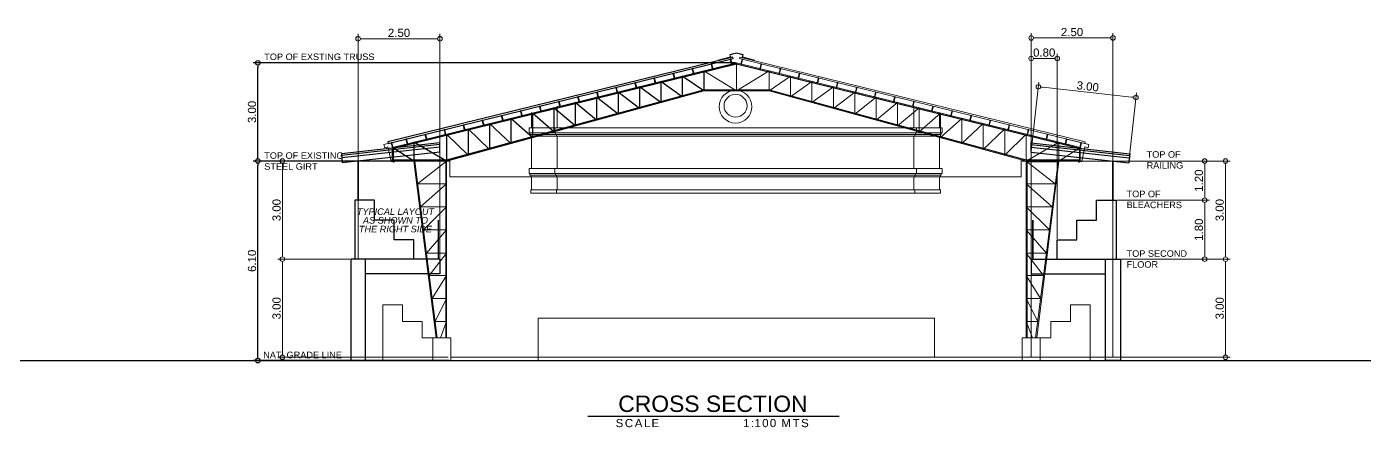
# Model space of a CAD drawing. Header units: inches. Extents: x -1369 to 1198, y -366 to 1398.
# Drawn here: x 43.94 to 84.79, y 30.27 to 42.51 of the extents above; entities that cross this region are included whole.
import ezdxf

# ---------------------------------------------------------------- set-up
doc = ezdxf.new("R2010")
doc.units = ezdxf.units.IN
doc.header["$MEASUREMENT"] = 0
doc.layers.add('dim', color=8, linetype='Continuous')
doc.layers.add('dim.', color=10, linetype='Continuous', lineweight=15)
doc.styles.get("Standard").update_dxf_attribs({"font": 'arial.ttf'})
doc.dimstyles.get("Standard").update_dxf_attribs({"dimtxt": 0.25, "dimasz": 0.14, "dimexe": 0.145, "dimexo": 0.025, "dimgap": 0.05, "dimtad": 1, "dimzin": 0, "dimdsep": 46, "dimtxsty": 'Standard', "dimblk": 'DOTBLANK', "dimcen": 0.09, "dimclrd": 256, "dimclre": 256, "dimaunit": 1, "dimadec": 5, "dimazin": 0, "dimtfac": 1, "dimtix": 1, "dimtofl": 0, "dimtmove": 0, "dimatfit": 3, "dimfxl": 0, "dimtolj": 1, "dimtzin": 0, "dimlwd": -1, "dimlwe": -1, "dimarcsym": 0})

# ---------------------------------------------------------------- blocks, each defined once
blk = doc.blocks.new('_DotBlank')
at = {"color": 0, "linetype": 'ByBlock', "lineweight": -2}
blk.add_line((-0.5, 0), (-1, 0), dxfattribs=at)
blk.add_circle((0, 0), 0.5, dxfattribs=at)
blk = doc.blocks.new('*D623')
at = {"layer": 'Defpoints', "color": 0, "transparency": 16777216}
for p in [(50.997, 38.409), (56.363, 38.409), (56.852, 32.309)]:
    blk.add_point(p, dxfattribs=at)
at = {"layer": 'dim', "transparency": 16777216}
for p, q in [((56.338, 38.409), (50.852, 38.409)), ((50.997, 32.449), (50.997, 38.269)), ((56.827, 32.309), (50.852, 32.309))]:
    blk.add_line(p, q, dxfattribs=at)
at = {"layer": 'dim', "transparency": 16777216, "xscale": 0.14, "yscale": 0.14, "zscale": 0.14}
for p, rotation in [((50.997, 38.409), 90), ((50.997, 32.309), 270)]:
    blk.add_blockref('_DotBlank', p, dxfattribs=dict(at, rotation=rotation))
at = {"layer": 'dim', "color": 0, "transparency": 16777216, "insert": (50.82, 35.359), "char_height": 0.25, "attachment_point": 5, "rotation": 90}
blk.add_mtext('\\A1;6.10', dxfattribs=at)
blk = doc.blocks.new('*D624')
at = {"layer": 'Defpoints', "color": 0, "transparency": 16777216}
for p in [(50.997, 41.409), (65.613, 41.409), (55.113, 38.409)]:
    blk.add_point(p, dxfattribs=at)
at = {"layer": 'dim', "transparency": 16777216}
for p, q in [((65.588, 41.409), (50.852, 41.409)), ((50.997, 38.549), (50.997, 41.269)), ((55.088, 38.409), (50.852, 38.409))]:
    blk.add_line(p, q, dxfattribs=at)
at = {"layer": 'dim', "transparency": 16777216, "xscale": 0.14, "yscale": 0.14, "zscale": 0.14}
for p, rotation in [((50.997, 41.409), 90), ((50.997, 38.409), 270)]:
    blk.add_blockref('_DotBlank', p, dxfattribs=dict(at, rotation=rotation))
at = {"layer": 'dim', "color": 0, "transparency": 16777216, "insert": (50.819, 39.909), "char_height": 0.25, "attachment_point": 5, "rotation": 90}
blk.add_mtext('\\A1;3.00', dxfattribs=at)
blk = doc.blocks.new('SP')
at = {"color": 8, "true_color": 0x808080}
for p, q in [((-0.00625, 0.15), (-0.00625, 0.146875)), ((0.00625, 0.15), (-0.00625, 0.15)), ((-0.00625, 0.146875), (0.003125, 0.146875)), ((0.003125, 0.003125), (-0.00625, 0.003125)), ((-0.00625, 0.003125), (-0.00625, 0)), ((-0.00625, 0), (0.00625, 0)), ((0.003125, 0.146875), (0.003125, 0.1375)), ((0.003125, 0.1375), (0.00625, 0.1375)), ((0.003125, 0.0125), (0.003125, 0.003125)), ((0.003125, 0.0125), (0.00625, 0.0125)), ((0.00625, 0.1375), (0.00625, 0.15)), ((0.00625, 0), (0.00625, 0.0125))]:
    blk.add_line(p, q, dxfattribs=at)
blk.add_lwpolyline([(0.003125, 0.146875), (0.003125, 0.003125), (0, 0.003125), (0, 0.146875), (0.003125, 0.146875)], dxfattribs=at)
blk = doc.blocks.new('*D627')
at = {"layer": 'Defpoints', "color": 0, "transparency": 16777216}
for p in [(77.338, 35.409), (80.551, 35.409), (74.338, 32.409)]:
    blk.add_point(p, dxfattribs=at)
at = {"layer": 'dim.', "transparency": 16777216}
for p, q in [((77.363, 35.409), (80.696, 35.409)), ((80.551, 32.549), (80.551, 35.269)), ((74.363, 32.409), (80.696, 32.409))]:
    blk.add_line(p, q, dxfattribs=at)
at = {"layer": 'dim.', "transparency": 16777216, "xscale": 0.14, "yscale": 0.14, "zscale": 0.14}
for p, rotation in [((80.551, 35.409), 90), ((80.551, 32.409), 270)]:
    blk.add_blockref('_DotBlank', p, dxfattribs=dict(at, rotation=rotation))
at = {"layer": 'dim.', "color": 0, "transparency": 16777216, "insert": (80.373, 33.909), "char_height": 0.25, "attachment_point": 5, "rotation": 90}
blk.add_mtext('\\A1;3.00', dxfattribs=at)
blk = doc.blocks.new('*D625')
at = {"layer": 'Defpoints', "color": 0, "transparency": 16777216}
for p in [(74.311, 38.409), (80.551, 38.409), (77.338, 35.409)]:
    blk.add_point(p, dxfattribs=at)
at = {"layer": 'dim.', "transparency": 16777216}
for p, q in [((74.336, 38.409), (80.696, 38.409)), ((80.551, 35.549), (80.551, 38.269)), ((77.363, 35.409), (80.696, 35.409))]:
    blk.add_line(p, q, dxfattribs=at)
at = {"layer": 'dim.', "transparency": 16777216, "xscale": 0.14, "yscale": 0.14, "zscale": 0.14}
for p, rotation in [((80.551, 38.409), 90), ((80.551, 35.409), 270)]:
    blk.add_blockref('_DotBlank', p, dxfattribs=dict(at, rotation=rotation))
at = {"layer": 'dim.', "color": 0, "transparency": 16777216, "insert": (80.373, 36.909), "char_height": 0.25, "attachment_point": 5, "rotation": 90}
blk.add_mtext('\\A1;3.00', dxfattribs=at)
blk = doc.blocks.new('*D626')
at = {"layer": 'Defpoints', "color": 0, "transparency": 16777216}
for p in [(77.113, 42.172), (74.613, 32.409), (77.113, 32.409)]:
    blk.add_point(p, dxfattribs=at)
at = {"layer": 'dim.', "transparency": 16777216}
for p, q in [((74.613, 32.434), (74.613, 42.317)), ((74.753, 42.172), (76.973, 42.172)), ((77.113, 32.434), (77.113, 42.317))]:
    blk.add_line(p, q, dxfattribs=at)
at = {"layer": 'dim.', "transparency": 16777216, "xscale": 0.14, "yscale": 0.14, "zscale": 0.14, "rotation": 180}
blk.add_blockref('_DotBlank', (74.613, 42.172), dxfattribs=at)
at = {"layer": 'dim.', "transparency": 16777216, "xscale": 0.14, "yscale": 0.14, "zscale": 0.14}
blk.add_blockref('_DotBlank', (77.113, 42.172), dxfattribs=at)
at = {"layer": 'dim.', "color": 0, "transparency": 16777216, "insert": (75.863, 42.349), "char_height": 0.25, "attachment_point": 5}
blk.add_mtext('\\A1;2.50', dxfattribs=at)
blk = doc.blocks.new('*D628')
at = {"layer": 'Defpoints', "color": 0, "transparency": 16777216}
for p in [(75.413, 41.544), (75.413, 36.001), (74.613, 35.401)]:
    blk.add_point(p, dxfattribs=at)
at = {"layer": 'dim.', "transparency": 16777216}
for p, q in [((74.613, 35.426), (74.613, 41.689)), ((75.413, 36.026), (75.413, 41.689)), ((74.753, 41.544), (75.273, 41.544))]:
    blk.add_line(p, q, dxfattribs=at)
at = {"layer": 'dim.', "transparency": 16777216, "xscale": 0.14, "yscale": 0.14, "zscale": 0.14, "rotation": 180}
blk.add_blockref('_DotBlank', (74.613, 41.544), dxfattribs=at)
at = {"layer": 'dim.', "transparency": 16777216, "xscale": 0.14, "yscale": 0.14, "zscale": 0.14}
blk.add_blockref('_DotBlank', (75.413, 41.544), dxfattribs=at)
at = {"layer": 'dim.', "color": 0, "transparency": 16777216, "insert": (75.013, 41.722), "char_height": 0.25, "attachment_point": 5}
blk.add_mtext('\\A1;0.80', dxfattribs=at)
blk = doc.blocks.new('*D629')
at = {"layer": 'Defpoints', "color": 0, "transparency": 16777216}
for p in [(77.113, 38.409), (79.914, 38.409), (77.213, 37.211)]:
    blk.add_point(p, dxfattribs=at)
at = {"layer": 'dim.', "transparency": 16777216}
for p, q in [((77.138, 38.409), (80.059, 38.409)), ((79.914, 37.351), (79.914, 38.269)), ((77.238, 37.211), (80.059, 37.211))]:
    blk.add_line(p, q, dxfattribs=at)
at = {"layer": 'dim.', "transparency": 16777216, "xscale": 0.14, "yscale": 0.14, "zscale": 0.14}
for p, rotation in [((79.914, 38.409), 90), ((79.914, 37.211), 270)]:
    blk.add_blockref('_DotBlank', p, dxfattribs=dict(at, rotation=rotation))
at = {"layer": 'dim.', "color": 0, "transparency": 16777216, "insert": (79.737, 37.81), "char_height": 0.25, "attachment_point": 5, "rotation": 90}
blk.add_mtext('\\A1;1.20', dxfattribs=at)
blk = doc.blocks.new('*D630')
at = {"layer": 'Defpoints', "color": 0, "transparency": 16777216}
for p in [(77.213, 37.211), (77.213, 35.409), (79.914, 35.409)]:
    blk.add_point(p, dxfattribs=at)
at = {"layer": 'dim.', "transparency": 16777216}
for p, q in [((77.238, 37.211), (80.059, 37.211)), ((79.914, 37.071), (79.914, 35.549)), ((77.238, 35.409), (80.059, 35.409))]:
    blk.add_line(p, q, dxfattribs=at)
at = {"layer": 'dim.', "transparency": 16777216, "xscale": 0.14, "yscale": 0.14, "zscale": 0.14}
for p, rotation in [((79.914, 37.211), 90), ((79.914, 35.409), 270)]:
    blk.add_blockref('_DotBlank', p, dxfattribs=dict(at, rotation=rotation))
at = {"layer": 'dim.', "color": 0, "transparency": 16777216, "insert": (79.737, 36.31), "char_height": 0.25, "attachment_point": 5, "rotation": 90}
blk.add_mtext('\\A1;1.80', dxfattribs=at)
blk = doc.blocks.new('*D631')
at = {"layer": 'Defpoints', "color": 0, "transparency": 16777216}
for p in [(77.815, 40.35), (74.613, 38.684), (77.595, 38.356)]:
    blk.add_point(p, dxfattribs=at)
at = {"layer": 'dim.', "transparency": 16777216}
for p, q in [((74.616, 38.709), (74.848, 40.822)), ((74.972, 40.662), (77.675, 40.365)), ((77.598, 38.381), (77.83, 40.494))]:
    blk.add_line(p, q, dxfattribs=at)
at = {"layer": 'dim.', "transparency": 16777216, "xscale": 0.14, "yscale": 0.14, "zscale": 0.14}
for p, rotation in [((74.833, 40.678), 173.7227015104042), ((77.815, 40.35), 353.7227015104042)]:
    blk.add_blockref('_DotBlank', p, dxfattribs=dict(at, rotation=rotation))
at = {"layer": 'dim.', "color": 0, "transparency": 16777216, "insert": (76.343, 40.69), "char_height": 0.25, "attachment_point": 5, "rotation": 353.7227}
blk.add_mtext('\\A1;3.00', dxfattribs=at)
blk = doc.blocks.new('*D632')
at = {"layer": 'Defpoints', "color": 0, "transparency": 16777216}
for p in [(56.559, 42.147), (54.059, 35.409), (56.559, 35.409)]:
    blk.add_point(p, dxfattribs=at)
at = {"layer": 'dim.', "transparency": 16777216}
for p, q in [((54.059, 35.434), (54.059, 42.292)), ((54.199, 42.147), (56.419, 42.147)), ((56.559, 35.434), (56.559, 42.292))]:
    blk.add_line(p, q, dxfattribs=at)
at = {"layer": 'dim.', "transparency": 16777216, "xscale": 0.14, "yscale": 0.14, "zscale": 0.14, "rotation": 180}
blk.add_blockref('_DotBlank', (54.059, 42.147), dxfattribs=at)
at = {"layer": 'dim.', "transparency": 16777216, "xscale": 0.14, "yscale": 0.14, "zscale": 0.14}
blk.add_blockref('_DotBlank', (56.559, 42.147), dxfattribs=at)
at = {"layer": 'dim.', "color": 0, "transparency": 16777216, "insert": (55.309, 42.325), "char_height": 0.25, "attachment_point": 5}
blk.add_mtext('\\A1;2.50', dxfattribs=at)
blk = doc.blocks.new('*D634')
at = {"layer": 'Defpoints', "color": 0, "transparency": 16777216}
for p in [(51.748, 35.409), (53.834, 35.409), (56.834, 32.409)]:
    blk.add_point(p, dxfattribs=at)
at = {"layer": 'dim.', "transparency": 16777216}
for p, q in [((53.809, 35.409), (51.603, 35.409)), ((51.748, 32.549), (51.748, 35.269)), ((56.809, 32.409), (51.603, 32.409))]:
    blk.add_line(p, q, dxfattribs=at)
at = {"layer": 'dim.', "transparency": 16777216, "xscale": 0.14, "yscale": 0.14, "zscale": 0.14}
for p, rotation in [((51.748, 35.409), 90), ((51.748, 32.409), 270)]:
    blk.add_blockref('_DotBlank', p, dxfattribs=dict(at, rotation=rotation))
at = {"layer": 'dim.', "color": 0, "transparency": 16777216, "insert": (51.57, 33.909), "char_height": 0.25, "attachment_point": 5, "rotation": 90}
blk.add_mtext('\\A1;3.00', dxfattribs=at)
blk = doc.blocks.new('*D633')
at = {"layer": 'Defpoints', "color": 0, "transparency": 16777216}
for p in [(51.748, 38.409), (56.861, 38.409), (53.834, 35.409)]:
    blk.add_point(p, dxfattribs=at)
at = {"layer": 'dim.', "transparency": 16777216}
for p, q in [((56.836, 38.409), (51.603, 38.409)), ((51.748, 35.549), (51.748, 38.269)), ((53.809, 35.409), (51.603, 35.409))]:
    blk.add_line(p, q, dxfattribs=at)
at = {"layer": 'dim.', "transparency": 16777216, "xscale": 0.14, "yscale": 0.14, "zscale": 0.14}
for p, rotation in [((51.748, 38.409), 90), ((51.748, 35.409), 270)]:
    blk.add_blockref('_DotBlank', p, dxfattribs=dict(at, rotation=rotation))
at = {"layer": 'dim.', "color": 0, "transparency": 16777216, "insert": (51.57, 36.909), "char_height": 0.25, "attachment_point": 5, "rotation": 90}
blk.add_mtext('\\A1;3.00', dxfattribs=at)

msp = doc.modelspace()

# ---------------------------------------------------------------- linework, layer by layer
at = {"color": 8, "lineweight": 9, "true_color": 0x808080}
for p, q in [((59.3293, 37.9773), (59.3293, 37.9273)), ((59.3293, 37.9273), (71.8433, 37.9273)), ((60.1145, 37.9773), (60.1145, 37.9273)), ((71.0582, 37.9773), (71.0582, 37.9273)), ((71.8433, 37.9773), (71.8433, 37.9273)), ((71.8433, 37.5273), (59.3293, 37.5273)), ((71.8433, 37.4273), (59.3293, 37.4273)), ((56.8882, 33.0087), (56.3382, 33.0087)), ((56.3382, 32.3087), (56.3382, 33.0087)), ((56.8882, 32.3087), (56.8882, 33.0087)), ((74.3382, 33.0087), (74.8882, 33.0087)), ((74.3382, 32.3087), (74.3382, 33.0087)), ((74.8882, 32.3087), (74.8882, 33.0087))]:
    msp.add_line(p, q, dxfattribs=at)
msp.add_line((10.6234, 32.3087), (108.1091, 32.3087))
at = {"color": 1, "lineweight": 9}
msp.add_line((56.8882, 32.4087), (74.3382, 32.4087), dxfattribs=at)
at = {"color": 8, "lineweight": 9, "true_color": 0x808080}
for points in [[(65.0471, 41.4945), (65.2413, 41.5424), (65.4294, 41.5887), (65.4115, 41.6615), (65.6132, 41.7113), (65.815, 41.6615), (65.7971, 41.5887), (65.9852, 41.5424), (66.1794, 41.4945), (66.1779, 41.4885), (65.9837, 41.5363), (65.7895, 41.5842), (65.8074, 41.657), (65.6132, 41.7048), (65.4191, 41.657), (65.437, 41.5842), (65.2428, 41.5363), (65.0486, 41.4885), (65.0471, 41.4945)], [(75.9632, 38.8587), (65.6132, 41.4087)], [(66.6132, 40.5499), (74.4632, 38.4087), (76.1132, 38.4087), (76.1132, 38.8218), (65.6132, 41.4087)], [(65.6132, 40.5499), (65.6132, 41.4087)], [(65.7223, 41.5878), (76.2633, 38.9908), (76.2514, 38.9422), (65.7103, 41.5393), (65.7223, 41.5878)], [(65.6132, 40.5499), (64.6132, 41.1623)], [(65.6132, 40.5499), (66.6132, 41.1623), (66.6132, 40.5499), (67.2672, 41.0012), (67.2672, 40.3715), (67.9212, 40.8401), (67.9212, 40.1931), (68.5752, 40.679), (68.5752, 40.0147), (69.2292, 40.5178), (69.2292, 39.8363), (69.8832, 40.3567), (69.8832, 39.6579), (70.5372, 40.1956), (70.5372, 39.4796), (71.1912, 40.0344), (71.1912, 39.3012), (71.8452, 39.8733), (71.8452, 39.1228), (72.4992, 39.7122), (72.4992, 38.9444), (73.1532, 39.551), (73.1532, 38.766), (73.8072, 39.3899), (73.8072, 38.5877), (74.4632, 39.2283), (74.4632, 38.4087), (75.4632, 38.9819), (75.4632, 38.4087), (76.1132, 38.8218)], [(64.6132, 40.5499), (66.6132, 40.5499)], [(60.1395, 39.4193), (60.1395, 40.0853)], [(71.0332, 39.4193), (71.0332, 40.0853)], [(59.3543, 39.4139), (59.3543, 39.8919)], [(71.0332, 39.4193), (71.0332, 39.6312)], [(71.8183, 39.4139), (71.8183, 39.8919)], [(59.2793, 39.4193), (71.8908, 39.4193)], [(59.2793, 39.4193), (59.2793, 39.2693), (59.3043, 39.2693), (59.3043, 39.2193), (59.3293, 39.2193)], [(59.3043, 39.2693), (71.8908, 39.2693)], [(59.3293, 39.2193), (71.8683, 39.2193)], [(59.3293, 39.2193), (59.3293, 39.1693)], [(60.0645, 39.4193), (60.0645, 39.2693), (60.0895, 39.2693), (60.0895, 39.2193), (60.1145, 39.2193)], [(60.1145, 39.2193), (60.1145, 39.1693)], [(71.1082, 39.4193), (71.1082, 39.2693), (71.0832, 39.2693), (71.0832, 39.2193), (71.0582, 39.2193)], [(71.0582, 39.2193), (71.0582, 39.1693)], [(71.8933, 39.4193), (71.8933, 39.2693), (71.8683, 39.2693), (71.8683, 39.2193), (71.8433, 39.2193)], [(71.8433, 39.2193), (71.8433, 39.1693)], [(55.5279, 39.0784), (54.8482, 38.911), (54.8721, 38.8139), (54.9689, 38.8392), (55.0641, 38.3993), (55.1391, 38.3993), (55.1391, 38.3743), (55.1641, 38.3743), (55.1641, 38.3993)], [(59.3293, 37.9273), (56.8613, 37.9273), (56.8613, 38.4355), (59.3543, 39.1155)], [(59.3293, 39.1693), (71.8183, 39.1673)], [(59.3543, 38.1773), (59.3543, 39.1637)], [(60.1395, 39.1693), (60.1395, 38.1773)], [(71.0332, 39.1693), (71.0332, 38.1773)], [(71.8183, 38.1773), (71.8183, 39.1637)], [(75.6986, 39.0784), (76.3783, 38.911), (76.3544, 38.8139), (76.2576, 38.8392), (76.1624, 38.3993), (76.0874, 38.3993), (76.0874, 38.3743), (76.0624, 38.3743), (76.0624, 38.3993)], [(56.4382, 33.0087), (55.7632, 38.4087), (56.7632, 38.4087), (56.7632, 33.0087)], [(56.4757, 33.0087), (55.7881, 38.4087)], [(56.7632, 38.4087), (55.8772, 37.7087), (56.7632, 37.7087), (55.9664, 37.0087), (56.7632, 37.0087), (56.0555, 36.3087), (56.7632, 36.3087), (56.1462, 35.5962), (56.7632, 35.5962), (56.2338, 34.9087), (56.7632, 34.9087), (56.3229, 34.2087), (56.7632, 34.2087), (56.412, 33.5087), (56.7632, 33.5087), (56.576, 33.0087)], [(56.7382, 38.4087), (56.7382, 33.0087)], [(71.8433, 37.9273), (74.3113, 37.9273), (74.3113, 38.4502), (74.3113, 38.4502)], [(74.7882, 33.0087), (75.4632, 38.4087), (74.4632, 38.4087), (74.4632, 33.0087)], [(74.4632, 38.4087), (75.3493, 37.7087), (74.4632, 37.7087), (75.2601, 37.0087), (74.4632, 37.0087), (75.171, 36.3087), (74.4632, 36.3087), (75.0803, 35.5962), (74.4632, 35.5962), (74.9927, 34.9087), (74.4632, 34.9087), (74.9036, 34.2087), (74.4632, 34.2087), (74.8145, 33.5087), (74.4632, 33.5087), (74.6504, 33.0087)], [(59.2793, 38.1773), (71.8908, 38.1773)], [(59.2793, 38.1773), (59.2793, 38.0273), (59.3043, 38.0273), (59.3043, 37.9773), (59.3293, 37.9773)], [(59.3043, 38.0273), (71.8908, 38.0273)], [(60.0645, 38.1773), (60.0645, 38.0273), (60.0895, 38.0273), (60.0895, 37.9773), (60.1145, 37.9773)], [(71.1082, 38.1773), (71.1082, 38.0273), (71.0832, 38.0273), (71.0832, 37.9773), (71.0582, 37.9773)], [(71.8933, 38.1773), (71.8933, 38.0273), (71.8683, 38.0273), (71.8683, 37.9773), (71.8433, 37.9773)], [(74.7508, 33.0087), (75.4352, 38.3837), (74.4882, 38.3837), (74.4882, 33.0087)], [(59.3293, 37.9773), (71.8433, 37.9773)], [(59.3543, 37.9273), (59.3543, 37.5273)], [(60.1395, 37.9273), (60.1395, 37.5273)], [(71.0332, 37.9273), (71.0332, 37.5273)], [(71.8183, 37.9273), (71.8183, 37.5273)], [(59.3293, 37.5273), (59.3293, 37.4273)], [(59.3293, 37.4273), (59.3293, 37.4273)], [(60.1145, 37.5273), (60.1145, 37.4273)], [(60.1145, 37.4273), (60.1145, 37.4273)], [(63.4363, 37.4273), (63.7363, 37.4273)], [(71.0582, 37.5273), (71.0582, 37.4273)], [(71.0582, 37.4273), (71.0582, 37.4273)], [(71.8433, 37.5273), (71.8433, 37.4273)], [(71.8433, 37.4273), (71.8433, 37.4273)], [(56.3382, 33.0087), (56.0132, 33.0087), (56.0132, 33.5087), (55.4132, 33.5087), (55.4132, 34.0087), (54.8132, 34.0087), (54.8132, 32.3087)], [(74.8882, 33.0087), (75.2132, 33.0087), (75.2132, 33.5087), (75.8132, 33.5087), (75.8132, 34.0087), (76.4132, 34.0087), (76.4132, 32.3087)], [(71.6632, 32.4087), (71.6632, 33.6087), (59.5632, 33.6087), (59.5632, 32.3087)]]:
    msp.add_lwpolyline(points, dxfattribs=at)
at = {"color": 8, "true_color": 0x808080}
for points in [[(65.5042, 41.5878), (54.9632, 38.9908), (54.9751, 38.9422), (65.5162, 41.5393), (65.5042, 41.5878)], [(64.6132, 40.5499), (56.7632, 38.4087), (55.1132, 38.4087), (55.1132, 38.8218), (65.6132, 41.4087)], [(55.1132, 38.8218), (65.6132, 41.4087)], [(65.6132, 40.5749), (64.6099, 40.5749), (56.7599, 38.4337), (55.1382, 38.4337), (55.1382, 38.8022), (65.6132, 41.383), (76.0882, 38.8022), (76.0882, 38.4337), (74.4666, 38.4337), (66.6166, 40.5749), (65.6132, 40.5749)], [(64.6132, 41.1623), (64.6132, 40.5499), (63.9592, 41.0012), (63.9592, 40.3715), (63.3052, 40.8401), (63.3052, 40.1931), (62.6512, 40.679), (62.6512, 40.0147), (61.9972, 40.5178), (61.9972, 39.8363), (61.3432, 40.3567), (61.3432, 39.6579), (60.6892, 40.1956), (60.6892, 39.4796), (60.0352, 40.0344), (60.0352, 39.3012), (59.3812, 39.8733), (59.3812, 39.1228), (58.7272, 39.7122), (58.7272, 38.9444), (58.0732, 39.551), (58.0732, 38.766), (57.4192, 39.3899), (57.4192, 38.5877), (56.7632, 39.2283), (56.7632, 38.4087), (55.7632, 38.9819), (55.7632, 38.4087), (55.1132, 38.8218)]]:
    msp.add_lwpolyline(points, dxfattribs=at)
for points in [[(56.5594, 38.9604), (53.5473, 38.6291)], [(56.5594, 38.9101), (53.5528, 38.5794)], [(56.5594, 38.8346), (53.561, 38.5048)], [(56.5594, 38.6837), (56.5594, 38.9604)], [(74.6132, 38.9604), (77.6253, 38.6291)], [(74.6132, 38.6837), (74.6132, 38.9604)], [(74.6132, 38.9101), (77.6199, 38.5794)], [(74.6132, 38.8346), (77.6117, 38.5048)], [(53.5473, 38.6291), (53.5774, 38.3557)], [(56.5594, 38.6837), (53.5774, 38.3557)], [(74.6132, 38.6837), (77.5953, 38.3557)], [(77.6253, 38.6291), (77.5953, 38.3557)], [(55.7594, 35.4015), (55.7594, 36.0015), (55.1594, 36.0015), (55.1594, 36.6015), (54.5594, 36.6015), (54.5594, 37.2115), (53.9594, 37.2115), (53.9594, 35.4087)], [(75.4132, 35.4015), (75.4132, 36.0015), (76.0132, 36.0015), (76.0132, 36.6015), (76.6132, 36.6015), (76.6132, 37.2115), (77.2132, 37.2115), (77.2132, 35.4087)], [(56.5594, 35.4087), (56.5594, 34.9587), (54.2844, 34.9587)], [(56.5594, 35.4087), (54.2844, 35.4087)], [(74.6132, 35.4087), (74.6132, 34.9587), (76.8882, 34.9587)], [(74.6132, 35.4087), (76.8882, 35.4087)]]:
    msp.add_lwpolyline(points)
at = {"const_width": 0.05}
for points in [[(54.0594, 37.2115), (54.0594, 38.4087)], [(77.1132, 37.2115), (77.1132, 38.4087)], [(56.5094, 35.4015), (56.5094, 36.6015)], [(74.6632, 35.4015), (74.6632, 36.6015)]]:
    msp.add_lwpolyline(points, dxfattribs=at)
for points in [[(54.2844, 35.4087), (53.8344, 35.4087), (53.8344, 32.3087), (54.2844, 32.3087)], [(76.8882, 35.4087), (77.3382, 35.4087), (77.3382, 32.3087), (76.8882, 32.3087)]]:
    msp.add_lwpolyline(points, close=True)
at = {"color": 1}
msp.add_lwpolyline([(61.0737, 30.6092), (68.7529, 30.6092)], dxfattribs=at)
at = {"color": 8, "lineweight": 9, "true_color": 0x808080}
for centre, radius in [((65.5863, 40.0694), 0.5), ((65.5863, 40.0974), 0.35)]:
    msp.add_circle(centre, radius, dxfattribs=at)
at = {"layer": 'Defpoints', "color": 8, "lineweight": 9, "true_color": 0x808080}
for points in [[(63.9592, 41.0012), (63.9592, 40.3715)], [(64.6132, 40.5499), (64.6132, 41.1623)], [(61.9972, 40.5178), (61.9972, 39.8363)], [(62.6512, 40.679), (62.6512, 40.0147)], [(63.3052, 40.8401), (63.3052, 40.1931)], [(60.0352, 40.0344), (60.0352, 39.3012)], [(60.6892, 40.1956), (60.6892, 39.4796)], [(61.3432, 40.3567), (61.3432, 39.6579)], [(58.7272, 39.7122), (58.7272, 38.9444)], [(59.3812, 39.8733), (59.3812, 39.1228)], [(57.4192, 39.3899), (57.4192, 38.5877)], [(58.0732, 39.551), (58.0732, 38.766)]]:
    msp.add_lwpolyline(points, dxfattribs=at)

# ---------------------------------------------------------------- block references
at = {"color": 8, "lineweight": 9, "true_color": 0x808080}
for p, rotation in [((64.885, 41.2293), 13.84069444444445), ((65.4676, 41.3728), 13.84069444444445), ((63.1373, 40.7987), 13.84069444444445), ((63.7199, 40.9422), 13.84069444444445), ((64.3024, 41.0858), 13.84069444444445), ((61.3896, 40.3681), 13.84069444444445), ((61.9721, 40.5116), 13.84069444444445), ((62.5547, 40.6552), 13.84069444444445), ((59.6418, 39.9375), 13.84069444444445), ((60.2244, 40.081), 13.84069444444445), ((60.807, 40.2246), 13.84069444444445), ((57.8941, 39.5069), 13.84069444444445), ((58.4767, 39.6504), 13.84069444444445), ((59.0592, 39.794), 13.84069444444445), ((56.1463, 39.0763), 13.84069444444445), ((56.7289, 39.2198), 13.84069444444445), ((57.3115, 39.3634), 13.84069444444445), ((55.5638, 38.9328), 13.84069444444445), ((76.1072, 38.8233), 346.1593055555692)]:
    msp.add_blockref('SP', p, dxfattribs=dict(at, rotation=rotation))
at = {"color": 8, "lineweight": 9, "true_color": 0x808080, "xscale": -1}
for p, rotation in [((65.7589, 41.3728), 346.1593055555556), ((66.3415, 41.2293), 346.1593055555556), ((66.9241, 41.0858), 346.1593055555556), ((67.5066, 40.9422), 346.1593055555556), ((68.0892, 40.7987), 346.1593055555556), ((68.6718, 40.6552), 346.1593055555556), ((69.2544, 40.5116), 346.1593055555556), ((69.8369, 40.3681), 346.1593055555556), ((70.4195, 40.2246), 346.1593055555556), ((71.0021, 40.081), 346.1593055555556), ((71.5847, 39.9375), 346.1593055555556), ((72.1673, 39.794), 346.1593055555556), ((72.7498, 39.6504), 346.1593055555556), ((73.3324, 39.5069), 346.1593055555556), ((73.915, 39.3634), 346.1593055555556), ((74.4976, 39.2198), 346.1593055555556), ((75.0802, 39.0763), 346.1593055555556), ((55.1193, 38.8233), 13.84069444443078), ((75.6627, 38.9328), 346.1593055555556)]:
    msp.add_blockref('SP', p, dxfattribs=dict(at, rotation=rotation))

# ---------------------------------------------------------------- texts
at = {"attachment_point": 1}
for s, insert, char_height, width in [('TOP OF EXSTING TRUSS', (51.1921, 41.6945), 0.2, 5.901458), ('TOP OF EXISTING \\PSTEEL GIRT', (51.1921, 38.676), 0.2, 5.901458), ('TOP OF\\PRAILING', (78.1405, 38.7098), 0.2, 5.901458), ('TOP OF\\PBLEACHERS', (77.5284, 37.5015), 0.2, 5.901458), ('TOP SECOND \\PFLOOR', (77.5284, 35.6815), 0.2, 5.901458), ('NAT. GRADE LINE', (51.1603, 32.5814), 0.2, 5.901458), ('{\\T1.2;SCALE}', (61.9263, 30.5246), 0.25, 2.789052), ('{\\T1.2;1:100 MTS}', (65.8188, 30.5246), 0.25, 4.208436)]:
    msp.add_mtext(s, dxfattribs=dict(at, insert=insert, char_height=char_height, width=width))
at = {"insert": (52.2498, 36.9629), "char_height": 0.2, "width": 5.901458, "attachment_point": 1, "line_spacing_factor": 0.8}
msp.add_mtext('\\pxqc;{\\fArial|b0|i1|c0|p34;TYPICAL LAYOUT\\PAS SHOWN TO \\PTHE RIGHT SIDE}', dxfattribs=at)
at = {"insert": (62.0041, 31.239), "char_height": 0.5, "attachment_point": 1}
msp.add_mtext_dynamic_manual_height_columns('CROSS SECTION ', width=18.079743, gutter_width=1, heights=[0], dxfattribs=at)

# ---------------------------------------------------------------- dimensions: what is measured, and where the dimension line sits
at = {"layer": 'dim', "color": 0}
for base, p1, p2, picture, middle in [((50.9972, 41.4087), (55.1132, 38.4087), (65.6132, 41.4087), '*D624', (50.8195, 39.9087)), ((50.9972, 38.4087), (56.8525, 32.3087), (56.3632, 38.4087), '*D623', (50.8196, 35.3587))]:
    dim = msp.add_linear_dim(base=base, p1=p1, p2=p2, angle=90, dimstyle='Standard', dxfattribs=at)
    dim.commit()
    dim.dimension.update_dxf_attribs({"geometry": picture, "text_midpoint": middle})
at = {"layer": 'dim.', "color": 0}
for base, p1, p2, picture, middle in [((56.5594, 42.1472), (54.0594, 35.4087), (56.5594, 35.4087), '*D632', (55.3094, 42.3248)), ((77.1132, 42.1718), (74.6132, 32.4087), (77.1132, 32.4087), '*D626', (75.8632, 42.3494)), ((75.4132, 41.5444), (74.6132, 35.4015), (75.4132, 36.0015), '*D628', (75.0132, 41.722))]:
    dim = msp.add_linear_dim(base=base, p1=p1, p2=p2, dimstyle='Standard', dxfattribs=at)
    dim.commit()
    dim.dimension.update_dxf_attribs({"geometry": picture, "text_midpoint": middle})
dim = msp.add_aligned_dim(p1=(74.6132, 38.6837), p2=(77.5953, 38.3557), distance=2.0059, dimstyle='Standard', dxfattribs=at)
dim.commit()
dim.dimension.update_dxf_attribs({"geometry": '*D631', "text_midpoint": (76.343, 40.6902)})
for base, p1, p2, picture, middle in [((51.7478, 38.4087), (53.8344, 35.4087), (56.8613, 38.4087), '*D633', (51.5701, 36.9087)), ((80.5511, 38.4087), (77.3382, 35.4087), (74.3113, 38.4087), '*D625', (80.3734, 36.9087)), ((79.9143, 38.4087), (77.2132, 37.2115), (77.1132, 38.4087), '*D629', (79.7366, 37.8101)), ((79.9143, 35.4087), (77.2132, 37.2115), (77.2132, 35.4087), '*D630', (79.7366, 36.3101)), ((51.7478, 35.4087), (56.8344, 32.4087), (53.8344, 35.4087), '*D634', (51.5701, 33.9087)), ((80.5511, 35.4087), (74.3382, 32.4087), (77.3382, 35.4087), '*D627', (80.3734, 33.9087))]:
    dim = msp.add_linear_dim(base=base, p1=p1, p2=p2, angle=90, dimstyle='Standard', dxfattribs=at)
    dim.commit()
    dim.dimension.update_dxf_attribs({"geometry": picture, "text_midpoint": middle})

doc.saveas('drawing.dxf')
